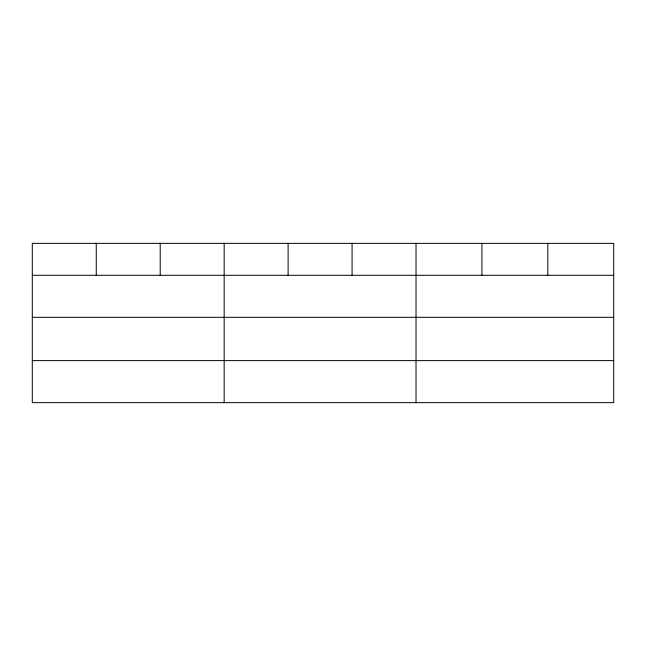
<?xml version="1.0" encoding="UTF-8"?>
<svg xmlns="http://www.w3.org/2000/svg" width="646" height="646" viewBox="0 0 646 646"><rect width="100%" height="100%" fill="white"/><g stroke="black" fill="none" stroke-linecap="round" stroke-linejoin="round"><path stroke-width="0.97" d="M613.7 317.315L613.7 243.356L32.3 243.356L32.3 402.644L613.7 402.644L613.7 317.315L32.3 317.315M32.3 275.293L613.7 275.293M32.3 360.613L613.7 360.613M547.808 243.356L547.808 275.293M481.916 243.356L481.916 275.293M416.024 243.356L416.024 402.644M352.07 243.356L352.07 275.293M288.116 243.356L288.116 275.293M224.162 243.356L224.162 402.644M160.208 243.356L160.208 275.293M96.254 243.356L96.254 275.293"/></g></svg>
